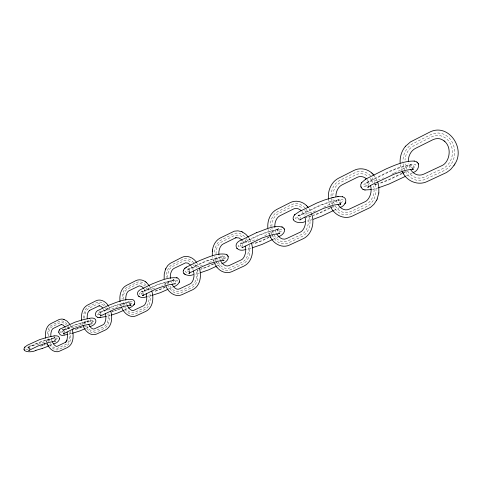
<?xml version="1.0" encoding="UTF-8"?>
<svg xmlns="http://www.w3.org/2000/svg" width="482" height="482" viewBox="0 0 482 482"><rect width="100%" height="100%" fill="white"/><g stroke="black" fill="none" stroke-linecap="round" stroke-linejoin="round"><path stroke-width="0.36" stroke-dasharray="2.41 1.81" d="M29.45 348.932L28.908 347.293L27.595 346.516L38.072 344.341M368.616 185.678L368.079 183.558L366.314 182.28L371.977 181.587L380.063 179.232M189.679 271.764L189.119 269.757L187.528 268.775L193.758 267.926L202.681 265.293M101.069 314.541L100.611 312.71L99.027 311.721L105.028 310.86L113.119 308.546L118.331 306.546L127.935 301.907C131.315 299.605 127.7 302.118 129.55 304.299M278.168 228.866L277.572 230.492L277.951 232.053M38.066 344.347L44.898 342.009L53.785 337.78C56.099 335.846 52.96 339.328 54.852 340.467M278.108 228.932L263.509 236.325M173.894 279.518C174.141 279.042 172.689 281.181 173.773 282.554M173.568 279.753L174.074 279.385M173.743 279.626L161.868 285.489M412.249 172.99L406.483 175.84M333.972 210.333L339.009 207.923M209.2 262.594L222.467 255.864L221.768 257.472L222.329 259.364M323.705 207.206L335.617 201.434L339.105 199.205L338.448 200.934L339.274 203.145M391.848 174.237L393.812 173.291M394.463 172.972L407.537 166.603L411.315 164.043L410.61 165.88L411.327 167.995M165.284 286.856L162.597 288.146A12.677 1.765 -17 0 1 153.529 291.52M213.309 263.799L209.339 265.709A13.388 1.97 -17.5 0 1 200.554 269.058M269.058 237.036L263.052 239.916A14.249 2.217 -18 0 1 252.448 243.91M329.893 207.826L321.422 211.893A15.261 2.494 -18.7 0 1 313.24 215.183M330.544 207.513L333.803 205.947M402.127 173.14L390.3 178.822A16.575 2.82 -19.6 0 1 378.822 183.293M402.783 172.827L406.073 171.249M54.315 340.485L55.671 339.834A12.755 1.5 -16.2 0 0 52.104 338.683A12.755 1.5 -16.2 0 0 35.102 344.034L27.727 347.63A12.64 1.464 -16.2 0 0 28.167 349.203M83.476 326.495L84.736 325.892M165.254 287.272L163.91 287.917A14.49 2.018 -17 0 1 153.553 291.767M213.966 263.907L210.658 265.498A15.297 2.253 -17.5 0 1 200.633 269.317M214.629 263.594L217.936 262.003M269.04 237.493L264.371 239.735A16.286 2.537 -18 0 1 253.472 243.916M271.709 236.21L273.047 235.571M329.899 208.302L322.729 211.743A17.442 2.85 -18.7 0 1 313.396 215.496M330.55 207.989L334.46 206.115M402.096 173.677L391.589 178.714A18.943 3.217 -19.6 0 1 378.491 183.811M402.753 173.357L407.35 171.152M49.266 345.751L52.659 344.142M85.947 328.308L88.471 327.103M123.958 310.227L127.838 308.378M168.477 289.049L172.514 287.127M217.225 265.859L222.684 263.268M273.089 239.289L277.921 236.993M208.543 262.913L207.953 263.19M79.265 325.326L89.73 320.385C92.761 318.463 89.116 320.651 91.014 322.904M382.527 178.346L383.744 177.882M315.577 210.869L304.564 214.345L298.123 215.189L299.78 216.129L300.485 218.171M256.773 239.229L257.792 238.843M77.783 325.88L78.542 325.603M76.993 326.163L74.475 326.995M254.677 239.976L245.537 242.542L240.524 243.085L242.097 244.006L242.771 245.947M154.632 288.296L146.257 290.568L141.461 291.152L142.503 291.598A14.49 2.018 -17 0 0 142.335 294.315M312.065 219.708L307.293 221.075M73.601 327.266L66.811 329.037L62.172 329.646M378.581 187.775L374.695 188.842M199.421 273.029L195.234 274.131M110.101 315.463L107.209 316.228M152.39 295.267L147.528 296.484M251.122 248.134L246.886 249.176M72.348 333.297L68.727 334.207M372.375 189.378L373.677 189.089M373.508 189.131L374.839 188.805M62.69 329.658L62.497 329.658M62.347 329.634L62.943 329.863M298.876 215.406L298.358 215.207L298.912 215.424M63.009 329.905L63.841 330.748L64.196 331.978M367.145 179.485L369.863 183.642M301.901 211.345L304.359 215.34M373.905 175.183L377.141 180.479M190.86 265.552L193.222 270.137M248.369 237.072L249.146 238.222M242.868 241.114L244.573 244.272M309.083 208.676L311.137 212.532M196.65 262.576L198.952 267.004M149.384 285.88L151.023 288.971M144.263 289.164L146.004 292.954M249.766 239.271L250.935 241.765M249.098 238.138L249.809 239.343M108.51 306.046L109.98 308.914M103.534 309.004L105.172 312.716M70.167 324.85L71.541 327.652M65.401 327.682L66.661 330.429M220.25 260.117L218.979 255.653M151.005 288.911L151.456 290.062M409.61 167.754L408.429 163.506M402.048 171.032L400.307 164.76M127.055 305.034L125.923 300.895M337.111 202.747L336.026 198.729M330.128 205.639L328.561 199.813M88.067 322.868L87.441 320.488M275.963 232.27L274.957 228.432M52.014 341.136L51.008 337.31M269.414 234.848L267.992 229.414M213.749 261.636L212.454 256.563M171.309 282.729L170.435 279.247M165.477 284.922L164.476 281.337M121.175 306.239L120.265 302.877M82.741 324.735L81.892 321.572M46.621 342.16L45.832 339.141M143.503 293.393L142.383 291.508L152.553 286.754A14.665 2.067 -17.1 0 1 171.562 280.651A14.665 2.067 -17.1 0 1 175.279 282.422M244.609 236.626A15.972 11.688 81.8 0 0 233.089 234.029L221.244 239.982A15.761 11.381 81.5 0 0 214.623 253.791M246.073 238.355A15.972 11.688 81.8 0 1 248.369 242.579M249.14 244.964A15.972 11.688 81.8 0 1 242.753 264.076L230.727 269.661A15.761 11.381 81.5 0 1 216.484 262.021M216.026 260.925A15.761 11.381 81.5 0 1 214.821 256.225M218.111 262.051A13.791 9.959 81.5 0 0 230.131 267.799L242.145 262.19A13.978 10.224 81.8 0 0 247.965 246.555M217.255 260.166A13.791 9.959 81.5 0 1 216.201 256.044M216.026 253.918A13.791 9.959 81.5 0 1 221.834 241.825L233.686 235.897A13.978 10.224 81.8 0 1 243.067 237.53M245.043 239.705A13.978 10.224 81.8 0 1 247.049 243.392M223.985 259.009A15.502 2.314 -17.6 0 0 220.039 257.051A15.502 2.314 -17.6 0 0 200.331 263.449L189.107 268.926A15.297 2.253 -17.5 0 0 188.679 272.125M198.379 269.998A15.297 2.253 -17.5 0 1 197.258 270.318M190.083 271.517A13.388 1.97 -17.5 0 1 190.48 268.709L201.711 263.238A13.562 2.024 -17.6 0 1 218.527 257.719A13.562 2.024 -17.6 0 1 222.883 259.057M222.407 259.346A13.562 2.024 -17.6 0 1 221.865 259.653M305.118 208.043A17.021 13.243 83.6 0 0 291.291 204.772L277.879 211.514A16.78 12.875 83.1 0 0 270.282 226.48M305.913 208.989A17.021 13.243 83.6 0 1 308.462 213.442M309.619 217.28A17.021 13.243 83.6 0 1 301.895 236.62L288.266 242.946A16.78 12.875 83.1 0 1 272.294 235.21M271.788 234.053A16.78 12.875 83.1 0 1 270.48 229.064M274.125 235.192A14.683 11.267 83.1 0 0 287.609 240.976L301.232 234.62A14.894 11.586 83.6 0 0 307.968 217.707M273.18 233.204A14.683 11.267 83.1 0 1 271.914 227.703M271.86 226.564A14.683 11.267 83.1 0 1 278.524 213.466L291.953 206.754A14.894 11.586 83.6 0 1 302.527 208.194M304.738 210.459A14.894 11.586 83.6 0 1 306.962 214.351M279.433 232.408A16.533 2.603 -18.2 0 0 276.499 229.715A16.533 2.603 -18.2 0 0 255.46 236.566L242.765 242.753A16.286 2.537 -18 0 0 241.145 246.724M241.603 246.079A14.249 2.217 -18 0 1 244.145 242.56L256.84 236.379A14.466 2.277 -18.2 0 1 274.385 230.553A14.466 2.277 -18.2 0 1 278.873 232.077M145.956 285.308A14.255 9.309 80 0 0 136.665 282.494L127.212 287.248A14.092 9.092 79.9 0 0 122.06 299.22M147.697 287.79A14.255 9.309 80 0 1 149.059 290.736M149.956 293.984A14.255 9.309 80 0 1 144.865 309.522L135.273 313.975A14.092 9.092 79.9 0 1 123.681 306.606M123.296 305.612A14.092 9.092 79.9 0 1 122.434 302.467M125.41 307.504A12.327 7.953 79.9 0 0 134.767 312.3L144.347 307.829A12.478 8.146 80 0 0 148.793 294.237M124.278 304.986A12.327 7.953 79.9 0 1 123.368 301.286M123.193 299.388A12.327 7.953 79.9 0 1 127.712 288.911L137.171 284.181A12.478 8.146 80 0 1 144.733 286.037M146.347 288.049A12.478 8.146 80 0 1 148.01 291.399M129.953 304.202A13.93 1.85 -16.7 0 0 127.555 302.19A13.93 1.85 -16.7 0 0 108.757 308.112L99.762 312.499A13.779 1.801 -16.7 0 0 100.334 314.662M120.898 308.546A13.779 1.801 -16.7 0 1 112.276 311.8M119.602 308.793A12.056 1.579 -16.7 0 1 114.644 310.782M113.794 311.071A12.056 1.579 -16.7 0 1 112.047 311.643M101.033 314.21A12.056 1.579 -16.7 0 1 101.112 312.246L110.107 307.865A12.189 1.615 -16.7 0 1 126.182 302.756A12.189 1.615 -16.7 0 1 129.182 304.178M193.746 262.859A15.075 10.411 80.7 0 0 182.738 259.334L172.176 264.648A14.888 10.152 80.5 0 0 166.344 277.487M194.987 264.648A15.075 10.411 80.7 0 1 196.475 267.745M197.18 270.004A15.075 10.411 80.7 0 1 191.625 287.814L180.907 292.791A14.888 10.152 80.5 0 1 168.549 286.284M167.658 284.229A14.888 10.152 80.5 0 1 166.736 280.922M169.995 286.181A13.026 8.887 80.5 0 0 180.358 291.026L191.071 286.025A13.189 9.11 80.7 0 0 195.921 270.45M168.754 283.543A13.026 8.887 80.5 0 1 167.778 279.644M167.603 277.632A13.026 8.887 80.5 0 1 172.719 266.395L183.293 261.111A13.189 9.11 80.7 0 1 191.697 262.871M193.481 264.961A13.189 9.11 80.7 0 1 195.3 268.474M143.154 293.797A12.677 1.765 -17 0 1 143.889 291.405L153.921 286.519A12.827 1.808 -17.1 0 1 170.146 281.259A12.827 1.808 -17.1 0 1 174.273 282.464M173.267 283.012A12.827 1.808 -17.1 0 1 172.677 283.308M67.022 324.253A12.887 7.598 79.2 0 0 59.346 321.361L51.616 325.248A12.755 7.435 79.1 0 0 47.519 335.803M68.486 326.549A12.887 7.598 79.2 0 1 69.643 329.248M70.209 331.194A12.887 7.598 79.2 0 1 66.444 345.931L58.611 349.571A12.755 7.435 79.1 0 1 49.321 343.389M48.622 341.593A12.755 7.435 79.1 0 1 47.869 338.738M50.393 343.383A11.158 6.501 79.1 0 0 58.171 348.04L65.998 344.389A11.279 6.646 79.2 0 0 69.474 332.369M49.423 341.075A11.158 6.501 79.1 0 1 48.766 338.569M48.459 335.996A11.158 6.501 79.1 0 1 52.05 326.76L59.786 322.892A11.279 6.646 79.2 0 1 66.028 324.862M67.384 326.73A11.279 6.646 79.2 0 1 68.492 328.983M46.411 344.196A12.64 1.464 -16.2 0 1 45.706 344.479M44.953 344.769A12.64 1.464 -16.2 0 1 44.157 345.058M43.326 345.353A12.64 1.464 -16.2 0 1 39.735 346.516M44.76 344.606A11.062 1.283 -16.2 0 1 44.097 344.859M42.675 345.371A11.062 1.283 -16.2 0 1 41.916 345.63M41.139 345.883A11.062 1.283 -16.2 0 1 40.343 346.136M30.468 348.6A11.062 1.283 -16.2 0 1 29.028 347.365L36.409 343.768A11.158 1.313 -16.2 0 1 51.285 339.087A11.158 1.313 -16.2 0 1 54.406 340.093M105.209 305.413A13.55 8.405 79.5 0 0 96.768 302.551L88.224 306.841A13.4 8.218 79.4 0 0 83.633 318.078M106.805 307.799A13.55 8.405 79.5 0 1 108.058 310.619M108.89 313.71A13.55 8.405 79.5 0 1 104.395 328.314L95.731 332.333A13.4 8.218 79.4 0 1 85.555 326.031M84.796 324.163A13.4 8.218 79.4 0 1 84.001 321.163M86.736 326.001A11.725 7.188 79.4 0 0 95.261 330.736L103.913 326.694A11.857 7.351 79.5 0 0 107.841 313.927M85.688 323.591A11.725 7.188 79.4 0 1 84.983 320.964M84.669 318.259A11.725 7.188 79.4 0 1 88.694 308.432L97.244 304.154A11.857 7.351 79.5 0 1 104.106 306.076M105.582 308.016A11.857 7.351 79.5 0 1 107.112 311.221M91.682 322.56A13.315 1.663 -16.5 0 0 88.652 321.012A13.315 1.663 -16.5 0 0 70.776 326.633L62.636 330.604A13.189 1.627 -16.4 0 0 63.166 332.447M82.223 327.061A13.189 1.627 -16.4 0 1 79.096 328.284M78.217 328.597A13.189 1.627 -16.4 0 1 74.439 329.827M82.193 326.748A11.538 1.422 -16.4 0 1 81.675 326.995M81.097 327.248A11.538 1.422 -16.4 0 1 79.102 328.043M78.361 328.314A11.538 1.422 -16.4 0 1 76.789 328.863M75.969 329.134A11.538 1.422 -16.4 0 1 75.132 329.399M64.962 331.887A11.538 1.422 -16.4 0 1 64.407 331.959M63.449 332.044A11.538 1.422 -16.4 0 1 63.961 330.345L72.107 326.374A11.652 1.458 -16.5 0 1 87.742 321.458A11.652 1.458 -16.5 0 1 90.399 322.807M405.314 171.309A19.298 16.75 -87.9 0 0 425.799 179.093L443.681 170.797A19.648 17.268 -85.7 0 0 453.423 144.895A19.648 17.268 -85.7 0 0 430.679 134.707L413.11 143.534A19.298 16.75 -87.9 0 0 402.928 161.38M404.687 170.007A19.298 16.75 -87.9 0 1 402.976 162.874M407.682 171.158A16.888 14.653 -87.9 0 0 425.004 176.858L442.862 168.525A17.195 15.111 -85.7 0 0 451.363 145.877A17.195 15.111 -85.7 0 0 431.486 136.948L413.899 145.745A16.888 14.653 -87.9 0 0 405.013 160.054M406.513 168.923A16.888 14.653 -87.9 0 1 405.133 163.97M412.929 168.158A19.322 3.308 -19.8 0 0 410.29 164.609A19.322 3.308 -19.8 0 0 387.01 172.405L370.465 180.473A18.943 3.217 -19.6 0 0 366.941 186.462M377.141 184.226A18.943 3.217 -19.6 0 1 373.261 185.293M376.472 183.991A16.575 2.82 -19.6 0 1 374.231 184.588M367.398 185.672A16.575 2.82 -19.6 0 1 371.821 180.364L388.353 172.309A16.906 2.892 -19.8 0 1 408.242 165.573A16.906 2.892 -19.8 0 1 411.676 168.164M370.604 175.822A18.189 15.038 86.9 0 0 354.969 172.767L339.726 180.425A17.906 14.605 86 0 0 330.989 196.686M372.315 177.876A18.189 15.038 86.9 0 1 374.845 182.817M375.267 184.184A18.189 15.038 86.9 0 1 366.639 206.561L351.137 213.761A17.906 14.605 86 0 1 333.17 205.965M332.61 204.742A17.906 14.605 86 0 1 331.044 198.072M335.237 205.892A15.671 12.779 86 0 0 350.42 211.664L365.904 204.44A15.918 13.159 86.9 0 0 373.731 186.094M334.195 203.79A15.671 12.779 86 0 1 332.948 199.15M332.797 195.517A15.671 12.779 86 0 1 340.437 182.497L355.692 174.864A15.918 13.159 86.9 0 1 367.658 176.069M370.14 178.424A15.918 13.159 86.9 0 1 372.622 182.521M340.569 202.994A17.744 2.928 -18.9 0 0 337.665 199.952A17.744 2.928 -18.9 0 0 315.632 207.218L301.244 214.237A17.442 2.85 -18.7 0 0 298.888 219.063M310.842 216.334A17.442 2.85 -18.7 0 1 305.895 217.75M310.998 215.918A15.261 2.494 -18.7 0 1 306.66 217.159M299.328 218.358A15.261 2.494 -18.7 0 1 302.618 214.074L317.005 207.067A15.526 2.561 -18.9 0 1 335.821 200.795A15.526 2.561 -18.9 0 1 339.412 202.994M278.349 228.679L277.933 229.113L278.349 228.679M55.038 337.032L54.701 337.322L55.038 337.032M141.69 291.182L142.082 291.321L141.672 291.164M99.455 311.794L99.491 311.812M63.124 329.971L62.823 329.796L63.124 329.971"/><path stroke-width="0.72" d="M53.333 343.817C59.997 343.136 62.552 334.544 54.008 335.936M335.876 196.626C335.846 191.438 338.237 186.727 342.009 184.901L357.138 177.382C359.506 175.972 363.826 176.279 366.447 178.816M408.284 161.271C408.248 155.656 411.291 150.372 415.568 148.335L432.999 139.666C436.8 137.954 440.476 138.081 444.139 140.937M212.321 251.279L212.303 255.249M64.317 335.026C58.906 337.316 56.267 329.333 62.154 328.122L74.77 322.265L82.356 319.879L89.393 318.337M377.141 199.114L378.828 192.951M378.828 192.993L378.816 186.606L377.707 181.949M212.466 250.062C213.152 245.236 215.701 240.343 220.166 238.048L234.324 231.179L237.988 230.836L241.633 231.673M212.315 251.333L212.478 249.989M173.183 286.808C176.96 286.284 182.491 280.837 177.533 277.981C168.79 276.56 159.97 280.946 151.944 283.994L141.931 288.917C132.881 292.441 139.165 300.202 146.649 296.665M184.865 268.275C179.25 274.071 188.92 276.999 193.318 274.559M339.906 207.465C344.955 206.549 348.956 198.385 342.383 196.704M179.328 282.313L179.461 281.886M183.323 270.655L183.467 270.185M66.932 340.159L67.594 336.044L67.112 332.002M64.094 332.731L63.913 333.207M165.471 269.348L164.235 273.993L164.133 278.891M345.582 202.717L345.793 202.151M300.334 219.099L299.75 220.039L303.768 217.611L323.223 208.489L333.821 205.079L340.816 204.031L339.924 203.711M143.371 294.677L142.829 295.52L155.294 289.327L160.331 287.332L169.152 284.717L175.388 283.747L174.942 283.615M128.489 308.07C131.984 307.624 137.701 302.612 133.026 299.72C124.567 298.358 115.999 302.569 108.209 305.492L99.232 309.902C95.448 310.456 93.436 316.487 97.991 317.409M66.697 340.75L66.98 340.045M29.318 349.643L29.143 350.01M165.868 268.468L167.796 265.498L170.218 263.359L181.75 257.466C187.1 254.647 193.631 257.786 196.65 262.576M165.422 269.462L165.922 268.347M330.736 206.989C334.219 214.936 344.196 220.015 352.366 216.044L370.483 207.405L373.905 204.32L376.526 200.404M376.478 200.5L377.183 199.024M242.542 247.073L242.097 247.76L242.542 247.115L242.115 247.712L262.419 237.837L272.336 234.656L279.789 233.457L278.795 233.017M189.486 272.571L189.107 273.216M66.745 340.629L66.028 341.84M134.382 304.25L134.574 303.859M454.815 164.079C465.847 148.052 447.965 122.398 429.45 132.261L410.513 141.907L405.476 146.275M361.596 182.69C359.373 185.48 361.56 189.89 365.085 190.01M368.344 186.685L368.037 187.149M403.524 173.857C408.049 181.816 418.744 185.648 427.1 181.557L446.609 172.478L450.634 169.483L453.984 165.447M108.462 305.962C106.088 301.738 100.599 298.412 95.87 300.87L87.302 305.202C82.036 308.112 80.928 315.035 81.711 320.488M453.93 165.537L454.863 164.001M100.768 315.493L100.316 316.047L115.114 309.034L124.38 306.233L130.953 305.16L130.104 304.823M54.177 335.918L47.869 337.171L39.638 339.623L27.287 345.257C17.695 351.764 31.324 353.294 35.963 350.312M405.555 146.173C401.627 150.83 399.747 157.06 400.144 163.115M361.681 182.564L365.681 179.171M344.943 203.778L345.317 203.223M361.428 182.937L361.849 182.323M63.799 333.393L63.347 333.869L72.83 329.146M29.004 350.233L28.721 350.528L37.982 346.004L44.778 343.606M24.606 347.269L24.847 346.938M294.616 214.821C288.863 222.051 300.798 224.16 304.937 221.63M133.815 304.998L134.135 304.624M59.292 330.146L59.599 329.796M65.793 342.106L65.431 342.437L66.13 341.726M367.832 187.365L368.332 186.841M294.767 214.665L299.473 211.502L316.897 202.982L324.344 200.06L332.05 197.765M294.424 215.02L294.954 214.472M188.908 273.39L189.281 273.011M371.851 173.074C367.079 168.67 359.608 167.447 353.812 170.495L338.509 178.232C331.001 182.088 327.471 191.203 328.507 199.307M368.134 187.052L372.098 184.624L394.119 174.165L405.464 170.327L413.134 169.08L412.833 169.043M189.113 273.18L202.633 266.456C207.856 263.853 220.401 260.045 224.082 260.413L222.925 259.979M185.022 268.143L186.498 267.112M184.678 268.432L185.202 267.992M65.691 342.22L57.448 346.197C56.617 347.052 53.972 345.498 52.309 341.846M222.527 263.341C226.317 262.66 230.992 257.165 226.329 254.382C217.255 252.538 207.989 257.424 199.65 260.551L186.311 267.221M413.14 172.478C418.864 171.188 421.407 161.729 414.092 161.048M366.32 178.786L386.022 168.959C394.963 165.103 404.458 160.759 414.393 161.084M365.47 179.298L366.513 178.665M278.771 236.578C282.344 235.541 287.007 230.764 283.048 227.444C274.372 224.232 264.823 230.053 256.587 232.619M89.58 326.579C97.46 325.296 98.623 316.186 89.23 318.361M256.719 232.559L242.03 239.723C231.517 243.157 236.252 253.237 245.928 249.369M72.348 333.297L79.669 330.995L85.314 328.61M111.083 315.18L117.68 312.993L123.47 310.456M152.39 295.267L160.416 292.652L167.965 289.296M200.506 272.704L208.76 269.8L216.719 266.1M252.255 247.814L262.286 244.338L272.577 239.536M313.294 219.31L321.512 216.213L333.472 210.568M378.581 187.775L389.016 184.04L405.826 176.153M48.742 346.004L42.133 348.522M72.668 329.224L73.385 328.887M73.228 328.959L82.88 325.591L92.176 323.687M235.523 237.867L223.256 243.928C220.382 245.187 218.394 250.038 218.87 254.701M42.181 348.504L35.903 350.324M235.355 237.921L236.156 237.668M44.76 343.612C46.977 342.503 57.701 340.81 55.695 341.057M333.08 197.518L337.605 196.668M331.917 197.795L333.231 197.481M106.287 316.451L99.997 317.511M67.89 334.394L64.142 335.05M235.987 237.722L239.084 237.963L242.332 240.428M371.303 189.595L364.796 189.968M338.25 196.596L342.66 196.77M337.382 196.698L338.484 196.566M97.774 317.361L99.702 317.524M99.497 317.536L100.19 317.505M64.016 319.415L61.961 319.024L59.425 319.379L50.731 323.687C45.79 326.447 44.947 333.014 45.663 338.111M176.569 277.65L177.099 277.801M63.859 319.355L66.992 321.084L69.643 324.037M242.5 232.059L245.784 234.24L248.369 237.072M270.589 237.331C273.872 243.994 282.338 248.489 289.429 245.085L303.142 238.759C312.083 234.487 314.746 222.702 311.649 213.9M281.819 226.769L282.368 227.01M241.476 231.607L242.651 232.119M362.928 189.293L363.524 189.589M184.877 274.499L185.311 274.746M121.591 307.305C123.621 312.999 130.032 318.572 136.286 315.758L145.932 311.306C153.023 307.685 153.969 298.057 151.836 291.188M145.697 281.904C142.919 279.747 138.912 279.06 135.725 280.729L126.236 285.525C120.621 288.591 119.229 295.87 120.072 301.726M138.696 296.394L139.069 296.653M146.359 282.428L149.33 285.802M145.582 281.813L146.468 282.512M416.924 162.091L417.424 162.506M306.444 205.537C302.304 201.362 295.502 199.849 290.194 202.651L276.734 209.453C270.131 212.875 267.227 220.901 267.841 227.998M444.036 140.852L444.922 141.624M165.928 286.055C168.212 292.194 175.328 297.725 181.961 294.677L192.746 289.7C200.379 285.886 201.771 275.62 199.367 268.203M226.962 254.797L227.317 255.129M372.821 173.996L373.905 175.183M371.755 172.984L372.911 174.08M301.268 210.694C298.973 208.483 295.852 207.784 293.333 209.098L280.018 215.713C276.566 217.352 274.385 222.413 274.848 227.438M307.299 206.41L308.263 207.543M190.42 265.034L187.92 263.16L185.612 262.81L174.074 268.378C171.622 269.444 169.887 273.83 170.333 278.361M306.353 205.446L307.383 206.495M444.826 141.539C452.345 148.04 449.381 162.771 441.548 165.802L423.883 174.098C418.96 176.454 413.893 174.586 410.574 169.58M236.758 248.332L237.108 248.7M48.248 345.787C50.242 349.709 55.069 353.216 59.539 351.173L67.42 347.534C73.65 344.238 73.951 335.641 72.228 329.646M216.864 267.149C220.196 271.625 226.57 274.174 231.836 271.661L243.934 266.082C252.164 262.057 254.104 251.086 251.393 243.042M102.726 307.884L100.768 306.178L98.973 305.781L99.322 305.751L89.935 310.203C87.453 311.697 87.043 315.15 87.2 318.831M143.877 288.604L141.672 286.483L139.268 285.838L129.007 290.779C126.88 291.664 125.398 295.815 125.82 300.033M183.841 273.487L184.124 273.848M214.243 262.829L216.195 266.257M216.135 266.178L216.936 267.239M65.016 327.073L63.118 325.061L61.1 324.525L61.443 324.458L53.237 328.441C52.249 328.465 50.236 332.694 50.911 336.52M276.758 233.945C279.277 238.427 283.488 240.271 286.639 238.554L300.111 232.228C304.142 230.625 306.847 223.046 304.998 217.255M402.048 171.032L402.777 172.55M402.735 172.478L403.573 173.936M220.648 260.931C223.046 265.263 226.389 266.901 229.221 265.522L241.108 259.943C244.157 258.924 247.037 251.827 245.163 246.103M46.971 343.124L47.826 345.01M47.79 344.937L48.29 345.865M172.008 284.332C174.219 288.363 177.141 290.134 179.503 288.875L190.095 283.898C192.854 282.813 195.144 276.56 193.475 271.029M338.021 204.573C340.997 209.218 345.371 211.104 349.384 209.086L364.699 201.892C369.17 200.217 372.562 192.288 370.556 185.648M127.399 305.793C129.206 309.619 132.604 311.438 133.96 310.263L143.437 305.811C145.672 305.142 147.866 298.707 146.239 293.809M269.414 234.848L269.998 236.18M269.968 236.12L270.625 237.403M418.189 163.47L418.466 164.013M88.67 324.35C90.749 328.519 93.237 329.604 94.496 328.796L103.058 324.778C104.925 324.284 106.89 318.283 105.395 313.535M284.097 228.661L284.308 229.119M83.115 325.742C84.922 331.056 90.761 336.641 96.695 334.026L105.413 330.001C112.059 326.549 112.649 317.433 110.727 311.029M360.904 186.781L361.12 187.329M293.327 219.352L293.514 219.852M228.016 256.183L228.173 256.617M24.196 349.589L24.299 349.908M59.551 338.569L59.551 338.912M58.617 331.905L58.617 332.273M143.142 295.183L142.841 295.532L143.142 295.183M89.477 310.468L89.76 310.281L89.471 310.468M340.322 203.97L340.744 204L340.31 203.964M279.361 233.409L279.735 233.439L279.343 233.396M61.786 324.476L61.72 324.458M130.953 305.16L130.508 305.028L130.935 305.172M413.213 169.122L412.538 168.983L413.213 169.122"/></g></svg>
